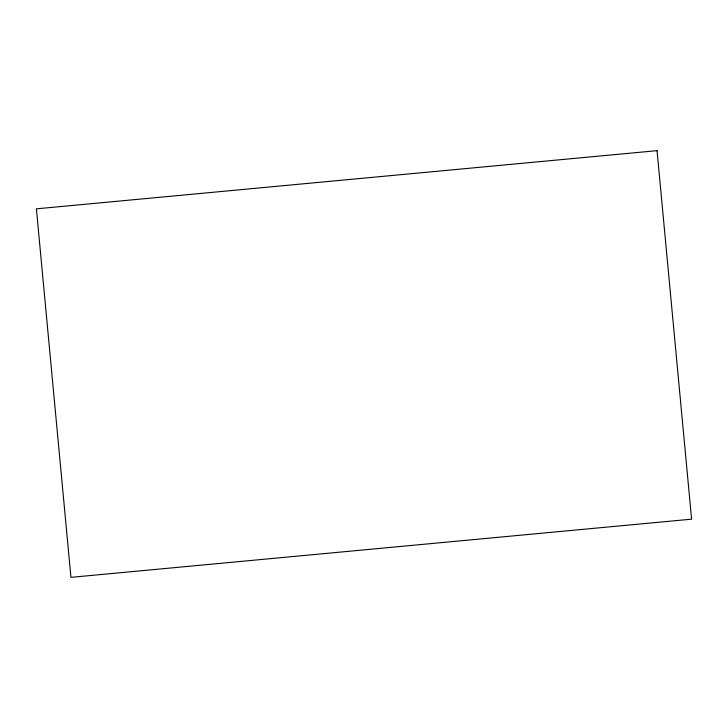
<?xml version="1.0" encoding="UTF-8"?>
<svg xmlns="http://www.w3.org/2000/svg" width="728" height="728" viewBox="0 0 728 728"><rect width="100%" height="100%" fill="white"/><g stroke="black" fill="none" stroke-linecap="round" stroke-linejoin="round"><path stroke-width="1.09" d="M657.056 150.651L36.4 208.836L70.944 577.35L691.6 519.164L657.056 150.651"/></g></svg>
